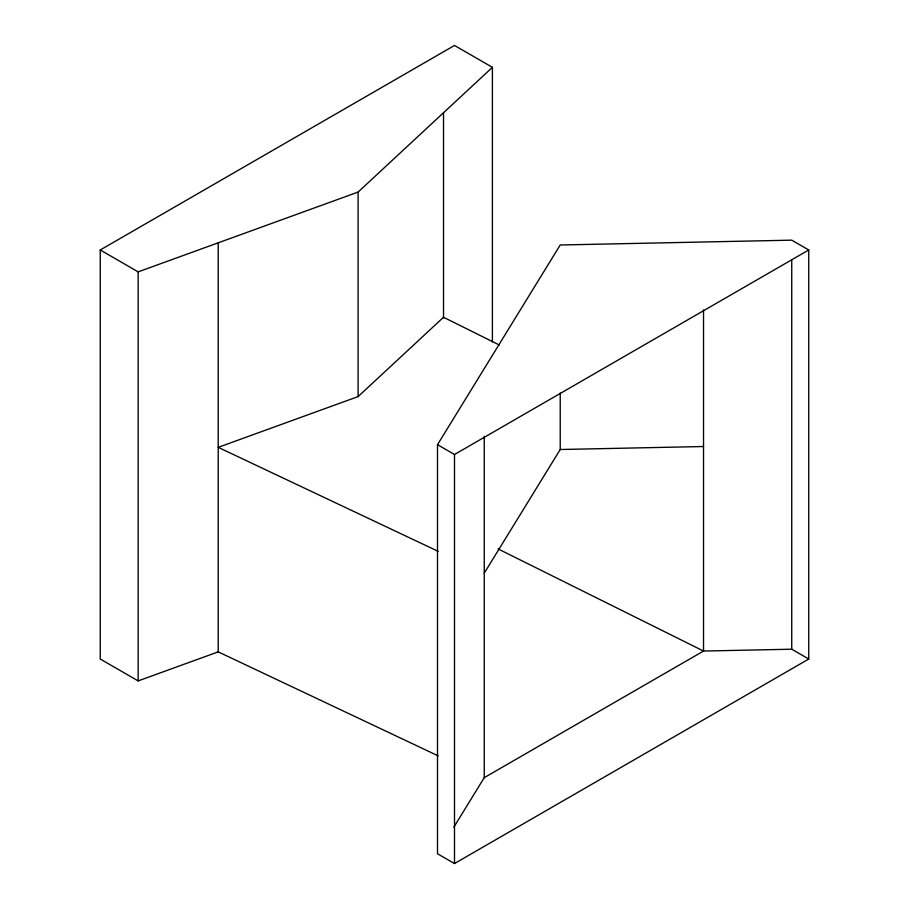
<?xml version="1.0" encoding="UTF-8"?>
<svg xmlns="http://www.w3.org/2000/svg" width="909" height="909" viewBox="0 0 909 909"><rect width="100%" height="100%" fill="white"/><g stroke="black" fill="none" stroke-linecap="round" stroke-linejoin="round"><path stroke-width="1.36" d="M437.502 444.683L560.228 244.987L791.739 240.158L808.749 249.975L808.749 659.025L454.5 863.55L437.502 853.733L437.502 444.683L454.5 454.5L808.749 249.975M484.258 573.125L560.228 449.512L560.228 393.097M453.83 827.167L484.258 777.649L703.532 651.049L791.739 649.208L808.749 659.025M100.251 249.975L138.157 271.859L358.101 192.072L492.405 67.334L454.5 45.45L100.251 249.975L100.251 659.025L138.157 680.909L218.217 651.867L438.206 755.879M438.206 551.354L218.217 447.342L358.101 396.597L443.524 317.264L499.325 345.011M560.228 449.512L703.532 446.524M498.064 548.9L703.532 651.049L703.532 309.935M791.739 259.974L791.739 649.208M492.405 67.334L492.405 341.92M484.258 436.297L484.258 777.649M454.5 454.5L454.5 863.55M443.524 112.739L443.524 317.968M358.101 192.072L358.101 396.597M218.217 242.817L218.217 651.867M138.157 271.859L138.157 680.909"/></g></svg>
